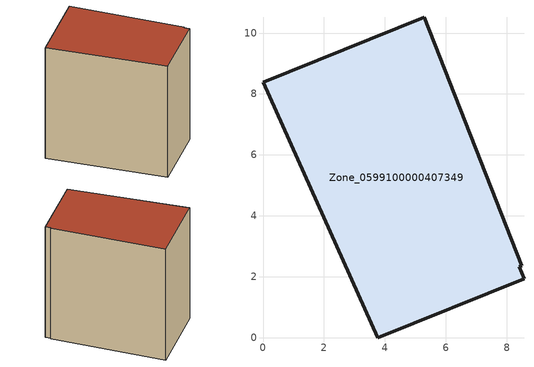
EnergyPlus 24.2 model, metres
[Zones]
Zone_0599100000407349
 floor ground (C_G): 0,8.38 5.28,10.52 8.49,2.36 8.41,2.32 8.56,1.94 3.77,0 z0
 wall outside (C_F): 5.28,10.52 0,8.38 3.77,0 8.56,1.94 8.41,2.32 8.49,2.36 5.28,10.52 z0:9.59
 roof outside (C_R): 8.56,1.94 8.41,2.32 8.49,2.36 5.28,10.52 0,8.38 3.77,0 z9.59
[BUILDING]
Pand.0599100000407349: North Axis=0; Terrain=City; Loads Convergence Tolerance Value=0.04; Temperature Convergence Tolerance Value=0.4; Solar Distribution=FullExterior; Maximum Number of Warmup Days=25; Minimum Number of Warmup Days=1
[Site:Location]
Rotterdam.The.Hague.AP_ZH_NLD Design_Conditions: Latitude=51.96; Longitude=4.45; Time Zone=1; Elevation=-4.5
[SITE:GROUNDTEMPERATURE:BUILDINGSURFACE]
18, 18, 18, 18, 18, 18, 18, 18, 18, 18, 18, 18
[MATERIAL] Thermal Absorptance=0.9; Solar Absorptance=0.7; Visible Absorptance=0.7
Name | Roughness | Thickness | Conductivity | Density | Specific Heat
G.TI.1992-2005 | MediumSmooth | 0.15 | 0.06 | 540 | 1210
F.TI.1992-2005 | Rough | 0.3 | 0.12 | 1920 | 840
R.TI.1992-2005 | MediumRough | 0.2 | 0.08 | 1500 | 1000
[CONSTRUCTION]
C_G: G.TI.1992-2005
C_F: F.TI.1992-2005
C_R: R.TI.1992-2005
[ZONE]
Zone_0599100000407349: Type=1; Multiplier=1; Ceiling Height=Autocalculate; Volume=Autocalculate; Floor Area=autocalculate; Part of Total Floor Area=Yes
[ZONEINFILTRATION:DESIGNFLOWRATE]
Infil_Zone_0599100000407349: Zone or ZoneList or Space or SpaceList=Zone_0599100000407349; Schedule=AlwaysOn; Design Flow Rate Calculation Method=Flow/Area; Flow Rate per Floor Area=0.0015; Constant Term Coefficient=1; Temperature Term Coefficient=0; Velocity Term Coefficient=0; Velocity Squared Term Coefficient=0
[HVACTEMPLATE:ZONE:IDEALLOADSAIRSYSTEM]
Zone_0599100000407349: Maximum Heating Supply Air Temperature=50; Minimum Cooling Supply Air Temperature=13; Maximum Heating Supply Air Humidity Ratio=0.0156; Minimum Cooling Supply Air Humidity Ratio=0.0077; Heating Limit=NoLimit; Cooling Limit=NoLimit; Dehumidification Control Type=ConstantSensibleHeatRatio; Cooling Sensible Heat Ratio=0.7; Dehumidification Setpoint=60; Humidification Control Type=None; Humidification Setpoint=30; Outdoor Air Method=None; Outdoor Air Flow Rate per Person=0.00944; Outdoor Air Flow Rate per Zone Floor Area=0; Outdoor Air Flow Rate per Zone=0; Demand Controlled Ventilation Type=None; Outdoor Air Economizer Type=NoEconomizer; Heat Recovery Type=None; Sensible Heat Recovery Effectiveness=0.7; Latent Heat Recovery Effectiveness=0.65
[ZONECONTROL:THERMOSTAT]
ThermostatControl_Zone_0599100000407349: Zone or ZoneList=Zone_0599100000407349; Control Type Schedule=DualSetpointControlType; Control 1=Thermostat_Zone_0599100000407349; Temperature Difference Between Cutout And Setpoint=0
[THERMOSTATSETPOINT:DUALSETPOINT]
Thermostat_Zone_0599100000407349: Heating Setpoint Temperature Schedule=HeatingSetpoint_Zone_0599100000407349; Cooling Setpoint Temperature Schedule=CoolingSetpoint_Zone_0599100000407349
[SCHEDULE:COMPACT]
HeatingSetpoint_Zone_0599100000407349: Through: 12/31, For: AllDays, Until: 24:00, 21
CoolingSetpoint_Zone_0599100000407349: Through: 12/31, For: AllDays, Until: 24:00, 24
DualSetpointControlType: Through: 12/31, For: AllDays, Until: 24:00, 4
AlwaysOn: Through: 12/31, For: AllDays, Until: 24:00, 1
